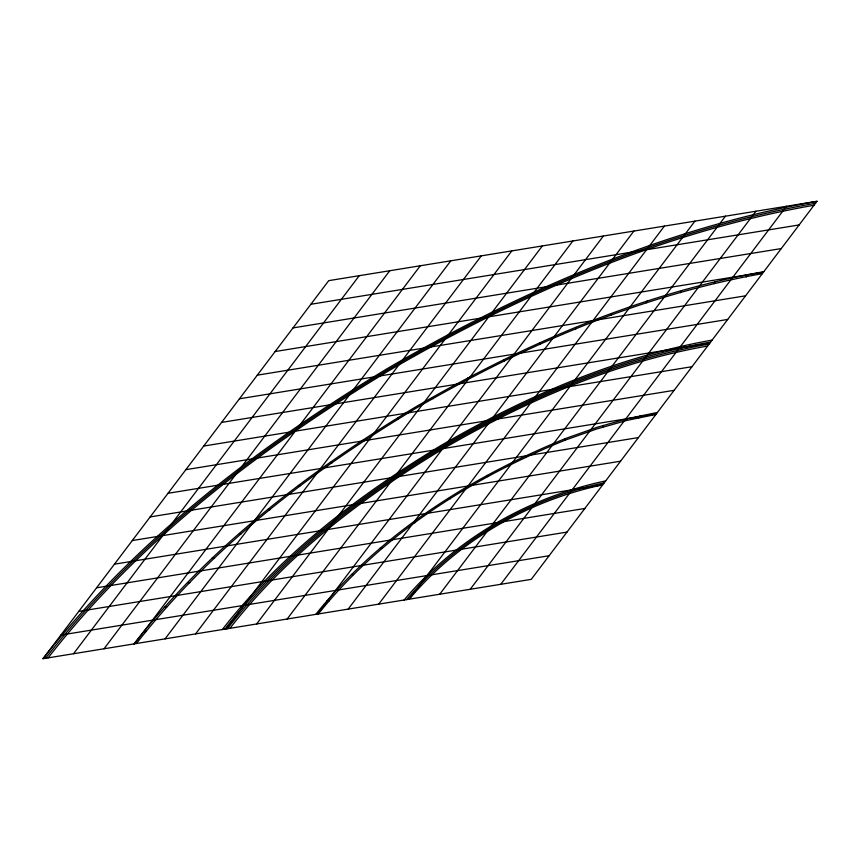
<?xml version="1.0" encoding="UTF-8"?>
<svg xmlns="http://www.w3.org/2000/svg" width="860" height="860" viewBox="0 0 860 860"><rect width="100%" height="100%" fill="white"/><g stroke="black" fill="none" stroke-linecap="round" stroke-linejoin="round"><path stroke-width="1.29" d="M539.929 344.172L539.983 342.656M575.716 329.058L576.007 327.445M318.286 613.965C382.034 534.35 471.323 478.461 564.913 440.245L565.31 438.589L597.313 427.226L628.187 418.476L657.395 412.477M611.234 315.244L611.75 313.535M646.376 302.774L647.118 300.989M602.645 427.291L603.494 425.474M680.529 292.669L681.486 290.82M714.165 283.553L715.337 281.65M638.593 418.003L639.872 416.079M746.243 276.963L747.63 275.017M43 658.696L328.735 280.65L817 201.304L531.265 579.35L43 658.696C136.331 539.134 258.957 446.039 388.053 368.134C521.171 290.97 664.758 228.147 817 201.304M73.519 653.74L359.243 275.694M104.038 648.773L389.763 270.728M134.547 643.817L420.282 265.772M165.066 638.862L450.801 260.817M195.585 633.895L481.31 255.85M226.105 628.939L511.829 250.894M256.613 623.984L542.348 245.939M287.132 619.028L572.867 240.972M317.652 614.062L603.387 236.016M348.171 609.106L633.895 231.06M378.69 604.15L664.414 226.105M694.934 221.138L409.199 599.183C458.251 540.8 528.287 500.531 602.699 484.836L114.434 564.182M439.718 594.228L725.453 216.182M470.237 589.272L755.962 211.227M500.756 584.305L786.481 206.26M45.548 658.287C138.385 539.338 260.376 446.738 388.795 369.241C521.225 292.475 664.06 229.975 815.516 203.272M48.085 657.868C140.449 539.553 261.795 447.426 389.548 370.337C521.278 293.969 663.361 231.802 814.022 205.239M133.913 643.925C209.872 546.627 309.664 470.861 414.724 407.468C523.052 344.666 639.904 293.539 763.798 271.695M136.46 643.506C211.925 546.831 311.083 471.56 415.466 408.565C523.106 346.171 639.206 295.367 762.315 273.663M222.288 629.563C281.349 553.904 358.942 494.994 440.642 445.695C524.88 396.858 615.738 357.104 712.08 340.119M224.825 629.144C283.402 554.109 360.362 495.683 441.384 446.791C524.933 398.363 615.05 358.932 710.596 342.087M227.373 628.735C285.466 554.324 361.781 496.381 442.137 447.888C524.987 399.868 614.352 360.759 709.102 344.054M229.921 628.327C287.519 554.528 363.2 497.069 442.878 448.995C525.041 401.362 613.653 362.587 707.619 346.021M315.749 614.373C380.26 533.813 470.603 477.257 565.31 438.589M404.114 600.011C455.198 539.198 528.158 497.241 605.676 480.901M406.662 599.603C456.724 540.005 528.223 498.886 604.193 482.868M564.913 440.245L596.539 429.022L627.037 420.379L655.9 414.445M310.868 304.279L799.144 224.933M293.013 327.907L781.288 248.561M275.157 351.536L763.422 272.19M257.301 375.164L745.566 295.818M239.435 398.793L727.711 319.447M221.579 422.421L709.855 343.075M203.723 446.05L691.988 366.704M185.868 469.667L674.133 390.332M168.012 493.296L656.277 413.95M150.145 516.924L638.421 437.579M132.29 540.553L620.565 461.207M96.578 587.81L584.843 508.464M78.712 611.438L566.987 532.093M60.856 635.067L549.131 555.721M144.05 631.702L146.479 631.412M326.725 601.129L329.144 600.871M164.281 607.289L166.636 607.117M187.652 582.65L189.845 582.629M351.385 574.458L353.514 574.512M212.194 558L214.237 558.14M239.478 533.533L241.348 533.823M380.41 547.852L382.195 548.218M268.234 509.313L269.922 509.765M298.377 485.438L299.871 486.04M413.563 522.106L414.95 522.773M330.498 462.368L331.777 463.121M363.307 439.696L364.382 440.589M449.457 497.779L450.425 498.736M397.567 418.218L398.416 419.25M432.472 397.589L433.107 398.75M487.298 475.419L487.813 476.644M467.926 377.873L468.334 379.163M503.906 359.888L504.089 361.297M526.202 455.542L526.266 457.004"/></g></svg>
